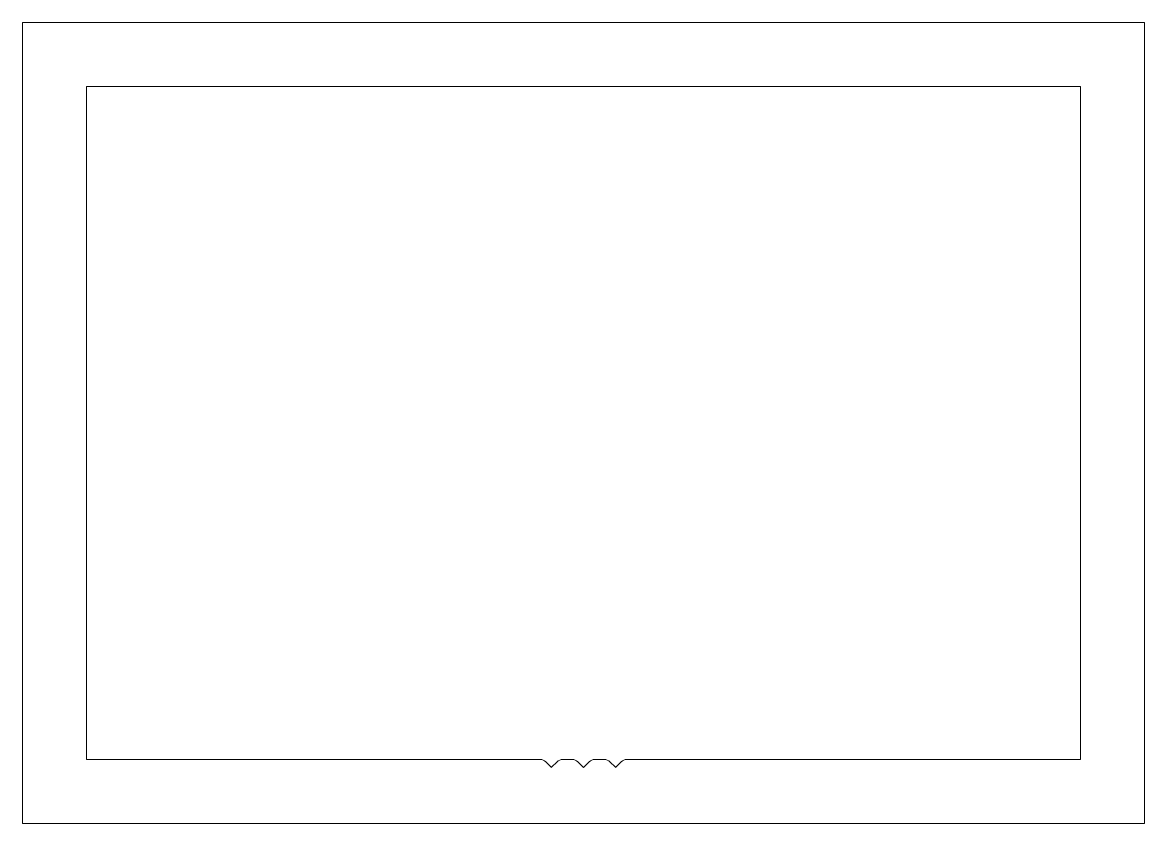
# Model space of a CAD drawing. Header units: inches. Extents: x -17.5 to 17.5, y 0 to 25.
import ezdxf

# ---------------------------------------------------------------- set-up
doc = ezdxf.new("R2010")
doc.units = ezdxf.units.IN
doc.header["$MEASUREMENT"] = 0

msp = doc.modelspace()

# ---------------------------------------------------------------- linework, layer by layer
at = {"color": 7, "linetype": 'Continuous', "lineweight": 15}
for p, q in [((-17.456, 0.023), (-17.456, 25.023)), ((-17.456, 25.023), (17.544, 25.023)), ((17.544, 25.023), (17.544, 0.023)), ((15.544, 23.023), (-15.456, 23.023)), ((-15.456, 23.023), (-15.456, 2.023)), ((15.544, 2.023), (15.544, 23.023)), ((-15.456, 2.023), (-1.309, 2.023)), ((-1.309, 2.023), (-1.309, 2.023)), ((-1.309, 2.023), (-1.309, 2.023)), ((-1.309, 2.023), (-1.309, 2.023)), ((-1.132, 1.95), (-0.961, 1.779)), ((-0.95, 1.779), (-0.779, 1.95)), ((-0.602, 2.023), (-0.309, 2.023)), ((-0.132, 1.95), (0.039, 1.779)), ((0.05, 1.779), (0.221, 1.95)), ((0.398, 2.023), (0.398, 2.023)), ((0.398, 2.023), (0.691, 2.023)), ((0.691, 2.023), (0.398, 2.023)), ((0.398, 2.023), (0.691, 2.023)), ((0.691, 2.023), (0.398, 2.023)), ((0.398, 2.023), (0.691, 2.023)), ((0.868, 1.95), (1.039, 1.779)), ((1.05, 1.779), (1.221, 1.95)), ((1.398, 2.023), (1.398, 2.023)), ((1.398, 2.023), (1.398, 2.023)), ((1.398, 2.023), (15.544, 2.023)), ((17.544, 0.023), (-17.456, 0.023))]:
    msp.add_line(p, q, dxfattribs=at)
for centre, radius, start, end in [((-1.309, 1.773), 0.25, 45, 90), ((-0.956, 1.784), 0.008, 225, 315), ((-0.602, 1.773), 0.25, 90, 135), ((-0.309, 1.773), 0.25, 45, 90), ((0.044, 1.784), 0.008, 225, 315), ((0.398, 1.773), 0.25, 90, 135), ((0.691, 1.773), 0.25, 45, 90), ((1.044, 1.784), 0.008, 225, 315), ((1.398, 1.773), 0.25, 90, 135)]:
    msp.add_arc(centre, radius, start, end, dxfattribs=at)

doc.saveas('drawing.dxf')
